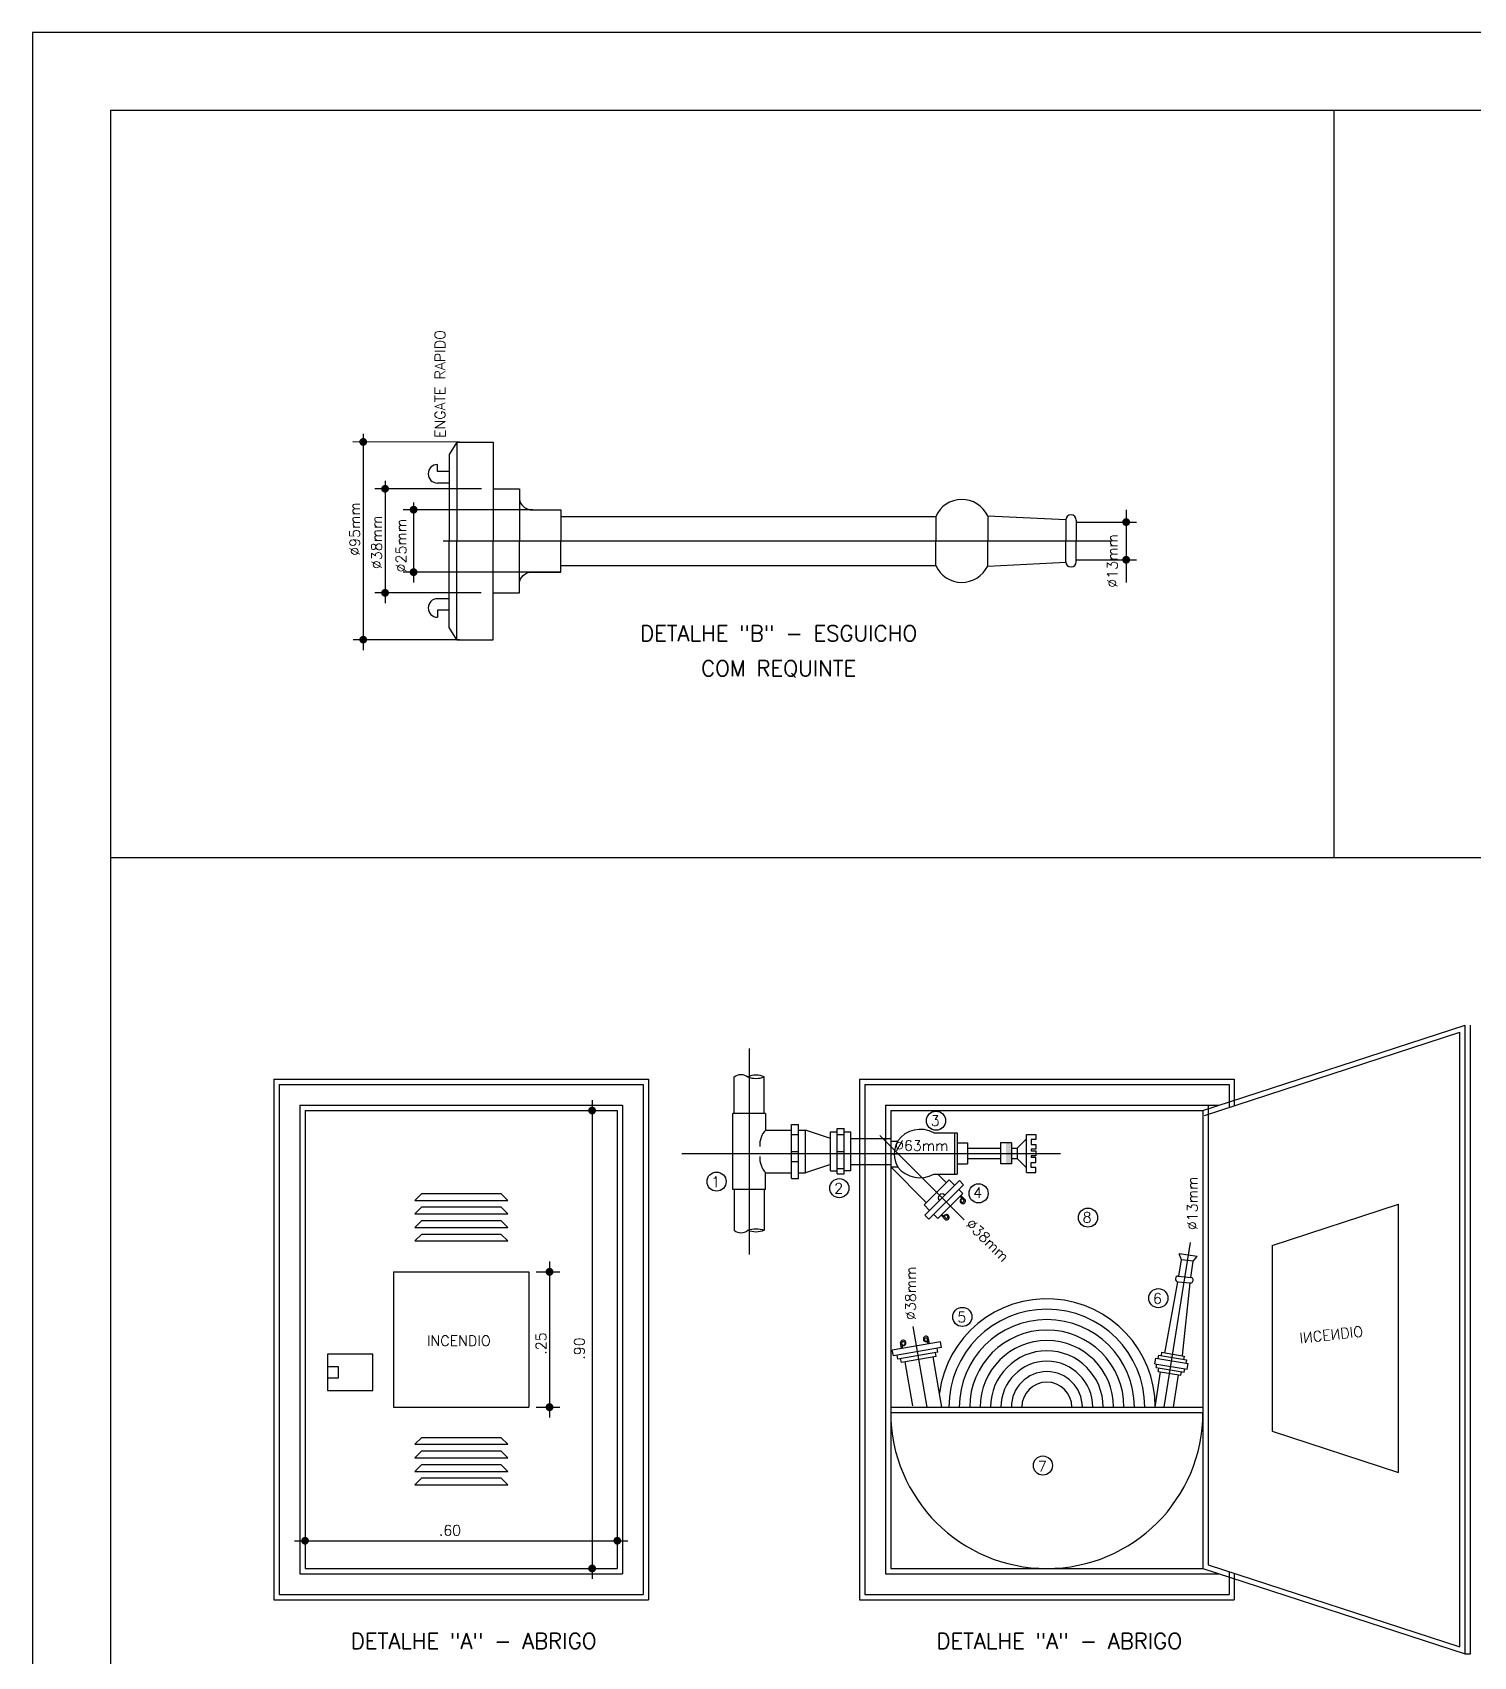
# Model space of a CAD drawing. Header units: millimetres. Extents: x 23536 to 47095, y 9984 to 20154.
# Drawn here: x 23616.88 to 23630.73, y 10070.93 to 10086.53 of the extents above; entities that cross this region are included whole.
import ezdxf
from ezdxf.enums import TextEntityAlignment as Align

# ---------------------------------------------------------------- set-up
doc = ezdxf.new("R2010")
doc.units = ezdxf.units.MM
doc.header["$LTSCALE"] = 30
doc.header["$MEASUREMENT"] = 0
for name, pattern in [('BORDER2', [0.875, 0.25, -0.125, 0.25, -0.125, 0, -0.125]), ('DASHDOT', [1, 0.5, -0.25, 0, -0.25]), ('HIDDEN', [0.375, 0.25, -0.125])]:
    doc.linetypes.add(name, pattern=pattern)
for name, color, linetype in [('CERC02', 3, 'CONTINUOUS'), ('LAYER', 3, 'CONTINUOUS'), ('LAYER03', 3, 'CONTINUOUS'), ('LAYER8', 1, 'CONTINUOUS'), ('TEXT', 2, 'CONTINUOUS'), ('TEXTO2', 3, 'CONTINUOUS')]:
    doc.layers.add(name, color=color, linetype=linetype)
doc.styles.add('ROMANS', font='romans.shx', dxfattribs={"height": 0.14})

msp = doc.modelspace()

# ---------------------------------------------------------------- linework, layer by layer
at = {"layer": 'CERC02'}
for p, q in [((23678.083, 10086.533), (23616.883, 10086.533)), ((23616.883, 10086.533), (23616.883, 10041.983))]:
    msp.add_line(p, q, dxfattribs=at)
at = {"layer": 'LAYER', "color": 8, "linetype": 'ByBlock'}
for p, q in [((23620.986, 10082.598), (23619.962, 10082.599)), ((23621.196, 10082.148), (23620.171, 10082.149)), ((23621.193, 10081.148), (23620.171, 10081.149)), ((23620.986, 10080.698), (23619.965, 10080.699))]:
    msp.add_line(p, q, dxfattribs=at)
at = {"layer": 'LAYER', "color": 8, "linetype": 'Continuous'}
for p, q in [((23620.061, 10082.678), (23620.061, 10080.599)), ((23620.271, 10082.224), (23620.271, 10081.049)), ((23620.545, 10082.018), (23620.545, 10081.248)), ((23621.69, 10081.948), (23620.445, 10081.948)), ((23626.911, 10081.829), (23627.491, 10081.829)), ((23627.391, 10081.948), (23627.391, 10081.248)), ((23621.961, 10081.348), (23620.445, 10081.348)), ((23626.911, 10081.467), (23627.491, 10081.467))]:
    msp.add_line(p, q, dxfattribs=at)
at = {"layer": 'LAYER', "color": 7, "linetype": 'Continuous'}
for p, q in [((23620.961, 10082.598), (23620.888, 10082.48)), ((23620.961, 10082.598), (23621.311, 10082.598)), ((23620.961, 10082.598), (23620.961, 10081.648)), ((23621.311, 10082.598), (23621.311, 10081.648)), ((23620.888, 10082.48), (23620.888, 10081.648)), ((23620.774, 10082.315), (23620.774, 10082.381)), ((23620.888, 10082.315), (23620.774, 10082.315)), ((23620.888, 10082.204), (23620.774, 10082.204)), ((23621.311, 10082.148), (23621.561, 10082.148)), ((23621.561, 10082.148), (23621.561, 10081.648)), ((23621.961, 10081.948), (23621.961, 10081.648)), ((23621.961, 10081.884), (23625.561, 10081.884)), ((23625.561, 10081.884), (23625.561, 10081.648)), ((23626.061, 10081.889), (23626.061, 10081.648)), ((23626.061, 10081.889), (23626.811, 10081.853)), ((23626.811, 10081.848), (23626.811, 10081.648)), ((23626.911, 10081.848), (23626.911, 10081.648)), ((23620.888, 10080.816), (23620.888, 10081.648)), ((23620.961, 10080.698), (23620.961, 10081.648)), ((23621.311, 10080.698), (23621.311, 10081.648)), ((23621.561, 10081.148), (23621.561, 10081.648)), ((23621.961, 10081.348), (23621.961, 10081.648)), ((23625.561, 10081.413), (23625.561, 10081.648)), ((23626.061, 10081.407), (23626.061, 10081.648)), ((23626.811, 10081.448), (23626.811, 10081.648)), ((23626.911, 10081.448), (23626.911, 10081.648)), ((23621.961, 10081.413), (23625.561, 10081.413)), ((23626.061, 10081.407), (23626.811, 10081.443)), ((23620.888, 10081.092), (23620.774, 10081.092)), ((23621.311, 10081.148), (23621.561, 10081.148)), ((23620.774, 10080.982), (23620.774, 10080.915)), ((23620.888, 10080.982), (23620.774, 10080.982)), ((23620.961, 10080.698), (23620.888, 10080.816)), ((23620.961, 10080.698), (23621.311, 10080.698))]:
    msp.add_line(p, q, dxfattribs=at)
at = {"layer": 'LAYER', "color": 8, "linetype": 'DASHDOT'}
msp.add_line((23620.83, 10081.648), (23627.244, 10081.648), dxfattribs=at)
at = {"layer": 'LAYER', "color": 7}
for p, q in [((23628.129, 10076.176, -5.813), (23630.648, 10076.997, -5.813)), ((23630.648, 10070.955, -5.813), (23630.648, 10076.997, -5.813)), ((23630.698, 10070.955, -5.813), (23630.698, 10076.997, -5.813)), ((23628.144, 10076.128, -5.813), (23630.598, 10076.928, -5.813)), ((23630.598, 10071.023, -5.813), (23630.598, 10076.928, -5.813)), ((23619.202, 10076.476, -5.813), (23622.802, 10076.476, -5.813)), ((23619.202, 10076.476, -5.813), (23619.202, 10071.476, -5.813)), ((23619.252, 10076.426, -5.813), (23622.752, 10076.426, -5.813)), ((23619.252, 10076.426, -5.813), (23619.252, 10071.526, -5.813)), ((23622.752, 10076.426, -5.813), (23622.752, 10071.526, -5.813)), ((23622.802, 10076.476, -5.813), (23622.802, 10071.476, -5.813)), ((23624.829, 10076.476, -5.813), (23624.829, 10071.476, -5.813)), ((23624.829, 10076.476, -5.813), (23628.429, 10076.476, -5.813)), ((23624.879, 10076.426, -5.813), (23624.879, 10071.526, -5.813)), ((23624.879, 10076.426, -5.813), (23628.379, 10076.426, -5.813)), ((23628.379, 10076.426, -5.813), (23628.379, 10076.205, -5.813)), ((23628.429, 10076.476, -5.813), (23628.429, 10076.221, -5.813)), ((23619.452, 10076.226, -5.813), (23622.552, 10076.226, -5.813)), ((23619.452, 10076.226, -5.813), (23619.452, 10071.726, -5.813)), ((23622.26, 10076.276, -5.813), (23622.26, 10071.676, -5.813)), ((23622.552, 10076.226, -5.813), (23622.552, 10071.726, -5.813)), ((23625.079, 10076.226, -5.813), (23625.079, 10071.726, -5.813)), ((23625.079, 10076.226, -5.813), (23628.282, 10076.226, -5.813)), ((23628.179, 10076.226, -5.813), (23628.179, 10071.812, -5.813)), ((23619.502, 10076.176, -5.813), (23622.502, 10076.176, -5.813)), ((23619.502, 10076.176, -5.813), (23619.502, 10071.776, -5.813)), ((23622.502, 10076.176, -5.813), (23622.502, 10071.776, -5.813)), ((23625.129, 10076.176, -5.813), (23625.129, 10071.776, -5.813)), ((23625.129, 10076.176, -5.813), (23628.129, 10076.176, -5.813)), ((23628.129, 10076.176, -5.813), (23628.129, 10071.776, -5.813)), ((23624.549, 10075.97, -5.813), (23624.615, 10075.97, -5.813)), ((23624.615, 10076.004, -5.813), (23624.681, 10076.004, -5.813)), ((23624.616, 10075.946, -5.813), (23624.681, 10075.946, -5.813)), ((23624.681, 10075.97, -5.813), (23624.747, 10075.97, -5.813)), ((23625.023, 10075.936, -5.813), (23625.835, 10075.125, -5.813)), ((23625.129, 10075.98, -5.813), (23625.129, 10075.544, -5.813)), ((23625.13, 10075.881, -5.813), (23625.195, 10075.881, -5.813)), ((23625.543, 10075.96, -5.813), (23625.766, 10075.96, -5.813)), ((23625.742, 10075.96, -5.813), (23625.742, 10075.564, -5.813)), ((23625.766, 10075.96, -5.813), (23625.766, 10075.564, -5.813)), ((23626.343, 10075.814, -5.813), (23626.432, 10075.904, -5.813)), ((23626.432, 10075.582, -5.813), (23626.432, 10075.947, -5.813)), ((23626.432, 10075.947, -5.813), (23626.524, 10075.947, -5.813)), ((23626.479, 10075.898, -5.813), (23626.479, 10075.851, -5.813)), ((23626.524, 10075.898, -5.813), (23626.479, 10075.898, -5.813)), ((23626.524, 10075.947, -5.813), (23626.524, 10075.898, -5.813)), ((23624.615, 10075.783, -5.813), (23624.681, 10075.783, -5.813)), ((23625.129, 10075.759, -5.813), (23625.195, 10075.759, -5.813)), ((23625.766, 10075.864, -5.813), (23625.866, 10075.864, -5.813)), ((23625.866, 10075.864, -5.813), (23625.866, 10075.664, -5.813)), ((23625.866, 10075.814, -5.813), (23626.185, 10075.814, -5.813)), ((23626.185, 10075.864, -5.813), (23626.185, 10075.664, -5.813)), ((23626.29, 10075.864, -5.813), (23626.185, 10075.864, -5.813)), ((23626.29, 10075.864, -5.813), (23626.29, 10075.664, -5.813)), ((23626.29, 10075.814, -5.813), (23626.343, 10075.814, -5.813)), ((23626.343, 10075.814, -5.813), (23626.343, 10075.714, -5.813)), ((23626.479, 10075.851, -5.813), (23626.524, 10075.851, -5.813)), ((23626.524, 10075.804, -5.813), (23626.479, 10075.804, -5.813)), ((23626.479, 10075.804, -5.813), (23626.479, 10075.788, -5.813)), ((23626.479, 10075.788, -5.813), (23626.524, 10075.788, -5.813)), ((23626.524, 10075.74, -5.813), (23626.479, 10075.74, -5.813)), ((23626.479, 10075.74, -5.813), (23626.479, 10075.725, -5.813)), ((23626.524, 10075.725, -5.813), (23626.479, 10075.725, -5.813)), ((23626.524, 10075.851, -5.813), (23626.524, 10075.804, -5.813)), ((23626.524, 10075.788, -5.813), (23626.524, 10075.74, -5.813)), ((23626.524, 10075.678, -5.813), (23626.524, 10075.725, -5.813)), ((23624.549, 10075.595, -5.813), (23624.615, 10075.595, -5.813)), ((23624.615, 10075.62, -5.813), (23624.681, 10075.62, -5.813)), ((23624.615, 10075.568, -5.813), (23624.681, 10075.568, -5.813)), ((23624.747, 10075.595, -5.813), (23624.681, 10075.595, -5.813)), ((23625.129, 10075.634, -5.813), (23625.471, 10075.291, -5.813)), ((23625.129, 10075.634, -5.813), (23625.195, 10075.634, -5.813)), ((23625.766, 10075.664, -5.813), (23625.866, 10075.664, -5.813)), ((23625.866, 10075.714, -5.813), (23626.185, 10075.714, -5.813)), ((23626.29, 10075.664, -5.813), (23626.185, 10075.664, -5.813)), ((23626.29, 10075.714, -5.813), (23626.343, 10075.714, -5.813)), ((23626.343, 10075.714, -5.813), (23626.432, 10075.625, -5.813)), ((23626.432, 10075.582, -5.813), (23626.524, 10075.582, -5.813)), ((23626.479, 10075.63, -5.813), (23626.479, 10075.678, -5.813)), ((23626.479, 10075.678, -5.813), (23626.524, 10075.678, -5.813)), ((23626.524, 10075.63, -5.813), (23626.479, 10075.63, -5.813)), ((23626.524, 10075.582, -5.813), (23626.524, 10075.63, -5.813)), ((23625.449, 10075.269, -5.813), (23625.69, 10075.51, -5.813)), ((23625.457, 10075.17, -5.813), (23625.79, 10075.502, -5.813)), ((23625.496, 10075.131, -5.813), (23625.828, 10075.463, -5.813)), ((23625.543, 10075.564, -5.813), (23625.766, 10075.564, -5.813)), ((23625.582, 10075.564, -5.813), (23625.663, 10075.483, -5.813)), ((23625.69, 10075.51, -5.813), (23625.744, 10075.456, -5.813)), ((23625.783, 10075.418, -5.813), (23625.822, 10075.379, -5.813)), ((23625.79, 10075.502, -5.813), (23625.828, 10075.463, -5.813)), ((23620.556, 10075.312, -5.813), (23620.623, 10075.378, -5.813)), ((23620.556, 10075.312, -5.813), (23621.449, 10075.312, -5.813)), ((23620.623, 10075.378, -5.813), (23621.382, 10075.378, -5.813)), ((23621.449, 10075.312, -5.813), (23621.382, 10075.378, -5.813)), ((23625.449, 10075.269, -5.813), (23625.503, 10075.215, -5.813)), ((23625.58, 10075.138, -5.813), (23625.822, 10075.379, -5.813)), ((23625.794, 10075.352, -5.813), (23625.834, 10075.311, -5.813)), ((23625.803, 10075.36, -5.813), (23625.845, 10075.318, -5.813)), ((23628.792, 10074.88, -5.813), (23630.008, 10075.276, -5.813)), ((23630.008, 10072.699, -5.813), (23630.008, 10075.276, -5.813)), ((23620.556, 10075.183, -5.813), (23620.623, 10075.249, -5.813)), ((23620.556, 10075.183, -5.813), (23621.449, 10075.183, -5.813)), ((23620.556, 10075.052, -5.813), (23620.623, 10075.119, -5.813)), ((23620.623, 10075.249, -5.813), (23621.382, 10075.249, -5.813)), ((23620.623, 10075.119, -5.813), (23621.382, 10075.119, -5.813)), ((23621.449, 10075.183, -5.813), (23621.382, 10075.249, -5.813)), ((23621.449, 10075.052, -5.813), (23621.382, 10075.119, -5.813)), ((23625.457, 10075.17, -5.813), (23625.496, 10075.131, -5.813)), ((23625.542, 10075.177, -5.813), (23625.58, 10075.138, -5.813)), ((23625.612, 10075.169, -5.813), (23625.655, 10075.127, -5.813)), ((23625.62, 10075.178, -5.813), (23625.661, 10075.138, -5.813)), ((23620.556, 10075.052, -5.813), (23621.449, 10075.052, -5.813)), ((23620.556, 10074.923, -5.813), (23620.623, 10074.989, -5.813)), ((23620.623, 10074.989, -5.813), (23621.382, 10074.989, -5.813)), ((23621.449, 10074.923, -5.813), (23621.382, 10074.989, -5.813)), ((23620.556, 10074.923, -5.813), (23621.449, 10074.923, -5.813)), ((23627.921, 10074.743, -5.813), (23627.899, 10074.799, -5.813)), ((23628.073, 10074.774, -5.813), (23627.899, 10074.799, -5.813)), ((23628.792, 10074.88, -5.813), (23628.792, 10073.096, -5.813)), ((23621.851, 10074.726, -5.813), (23621.851, 10073.226, -5.813)), ((23627.898, 10074.585, -5.813), (23627.921, 10074.743, -5.813)), ((23628.033, 10074.727, -5.813), (23627.921, 10074.743, -5.813)), ((23628.011, 10074.573, -5.813), (23628.033, 10074.727, -5.813)), ((23628.033, 10074.727, -5.813), (23628.073, 10074.774, -5.813)), ((23620.352, 10074.626, -5.813), (23621.652, 10074.626, -5.813)), ((23620.352, 10074.626, -5.813), (23620.352, 10073.326, -5.813)), ((23621.652, 10074.626, -5.813), (23621.652, 10073.326, -5.813)), ((23621.721, 10074.626, -5.813), (23621.951, 10074.626, -5.813)), ((23627.761, 10073.846, -5.813), (23627.888, 10074.531, -5.813)), ((23627.888, 10074.531, -5.813), (23628.005, 10074.519, -5.813)), ((23627.892, 10074.585, -5.813), (23628.009, 10074.573, -5.813)), ((23627.933, 10073.823, -5.813), (23628.005, 10074.519, -5.813)), ((23625.608, 10073.954, -5.813), (23625.144, 10073.874, -5.813)), ((23625.154, 10073.82, -5.813), (23625.144, 10073.874, -5.813)), ((23625.617, 10073.9, -5.813), (23625.154, 10073.82, -5.813)), ((23625.58, 10073.855, -5.813), (23625.197, 10073.788, -5.813)), ((23625.234, 10073.889, -5.813), (23625.224, 10073.948, -5.813)), ((23625.246, 10073.891, -5.813), (23625.237, 10073.947, -5.813)), ((23625.488, 10073.933, -5.813), (23625.478, 10073.989, -5.813)), ((23625.501, 10073.936, -5.813), (23625.49, 10073.995, -5.813)), ((23625.567, 10073.814, -5.813), (23625.56, 10073.852, -5.813)), ((23625.58, 10073.855, -5.813), (23625.574, 10073.893, -5.813)), ((23625.617, 10073.9, -5.813), (23625.608, 10073.954, -5.813)), ((23627.73, 10073.854, -5.813), (23627.726, 10073.822, -5.813)), ((23627.73, 10073.854, -5.813), (23627.947, 10073.817, -5.813)), ((23625.197, 10073.788, -5.813), (23625.19, 10073.826, -5.813)), ((23625.231, 10073.756, -5.813), (23625.224, 10073.793, -5.813)), ((23625.567, 10073.814, -5.813), (23625.231, 10073.756, -5.813)), ((23625.342, 10073.338, -5.813), (23625.268, 10073.762, -5.813)), ((23625.62, 10073.326, -5.813), (23625.536, 10073.809, -5.813)), ((23627.665, 10073.742, -5.813), (23627.677, 10073.797, -5.813)), ((23627.665, 10073.742, -5.813), (23627.976, 10073.69, -5.813)), ((23627.677, 10073.797, -5.813), (23627.988, 10073.745, -5.813)), ((23627.68, 10073.707, -5.813), (23627.686, 10073.738, -5.813)), ((23627.68, 10073.707, -5.813), (23627.949, 10073.661, -5.813)), ((23627.7, 10073.826, -5.813), (23627.696, 10073.794, -5.813)), ((23627.699, 10073.67, -5.813), (23627.706, 10073.702, -5.813)), ((23627.7, 10073.826, -5.813), (23627.969, 10073.781, -5.813)), ((23627.947, 10073.817, -5.813), (23627.943, 10073.785, -5.813)), ((23627.969, 10073.781, -5.813), (23627.965, 10073.748, -5.813)), ((23627.976, 10073.69, -5.813), (23627.988, 10073.745, -5.813)), ((23627.669, 10073.326, -5.813), (23627.722, 10073.666, -5.813)), ((23627.699, 10073.67, -5.813), (23627.916, 10073.634, -5.813)), ((23627.845, 10073.326, -5.813), (23627.893, 10073.638, -5.813)), ((23627.916, 10073.634, -5.813), (23627.923, 10073.666, -5.813)), ((23627.949, 10073.661, -5.813), (23627.955, 10073.693, -5.813)), ((23620.352, 10073.326, -5.813), (23621.652, 10073.326, -5.813)), ((23621.721, 10073.326, -5.813), (23621.951, 10073.326, -5.813)), ((23625.129, 10073.326, -5.813), (23628.129, 10073.326, -5.813)), ((23625.129, 10073.276, -5.813), (23628.129, 10073.276, -5.813)), ((23628.792, 10073.096, -5.813), (23630.008, 10072.699, -5.813)), ((23620.556, 10072.969, -5.813), (23620.623, 10073.035, -5.813)), ((23620.556, 10072.969, -5.813), (23621.449, 10072.969, -5.813)), ((23620.623, 10073.035, -5.813), (23621.382, 10073.035, -5.813)), ((23621.449, 10072.969, -5.813), (23621.382, 10073.035, -5.813)), ((23620.556, 10072.84, -5.813), (23620.623, 10072.906, -5.813)), ((23620.556, 10072.84, -5.813), (23621.449, 10072.84, -5.813)), ((23620.556, 10072.709, -5.813), (23620.623, 10072.776, -5.813)), ((23620.623, 10072.906, -5.813), (23621.382, 10072.906, -5.813)), ((23620.623, 10072.776, -5.813), (23621.382, 10072.776, -5.813)), ((23621.449, 10072.84, -5.813), (23621.382, 10072.906, -5.813)), ((23621.449, 10072.709, -5.813), (23621.382, 10072.776, -5.813)), ((23620.556, 10072.709, -5.813), (23621.449, 10072.709, -5.813)), ((23620.556, 10072.58, -5.813), (23620.623, 10072.646, -5.813)), ((23620.623, 10072.646, -5.813), (23621.382, 10072.646, -5.813)), ((23621.449, 10072.58, -5.813), (23621.382, 10072.646, -5.813)), ((23620.556, 10072.58, -5.813), (23621.449, 10072.58, -5.813)), ((23619.402, 10072.043, -5.813), (23622.602, 10072.043, -5.813)), ((23619.452, 10071.726, -5.813), (23622.552, 10071.726, -5.813)), ((23619.502, 10071.776, -5.813), (23622.502, 10071.776, -5.813)), ((23625.079, 10071.726, -5.813), (23628.282, 10071.726, -5.813)), ((23625.129, 10071.776, -5.813), (23628.129, 10071.776, -5.813)), ((23628.129, 10071.776, -5.813), (23630.648, 10070.955, -5.813)), ((23628.179, 10071.812, -5.813), (23630.598, 10071.023, -5.813)), ((23628.379, 10071.747, -5.813), (23628.379, 10071.526, -5.813)), ((23628.429, 10071.731, -5.813), (23628.429, 10071.476, -5.813)), ((23619.252, 10071.526, -5.813), (23622.752, 10071.526, -5.813)), ((23624.879, 10071.526, -5.813), (23628.379, 10071.526, -5.813)), ((23619.202, 10071.476, -5.813), (23622.802, 10071.476, -5.813)), ((23624.829, 10071.476, -5.813), (23628.429, 10071.476, -5.813)), ((23630.648, 10070.955, -5.813), (23630.698, 10070.955, -5.813))]:
    msp.add_line(p, q, dxfattribs=at)
at = {"layer": 'LAYER', "color": 8, "linetype": 'BORDER2'}
for p, q in [((23623.769, 10076.771, -5.813), (23623.769, 10074.794, -5.813)), ((23623.123, 10075.762, -5.813), (23626.761, 10075.762, -5.813)), ((23627.757, 10073.326, -5.813), (23628.009, 10074.909, -5.813)), ((23625.478, 10073.326, -5.813), (23625.344, 10074.1, -5.813))]:
    msp.add_line(p, q, dxfattribs=at)
at = {"layer": 'LAYER', "linetype": 'Continuous'}
for p, q in [((23623.625, 10076.148, -5.813), (23623.625, 10076.498, -5.813)), ((23623.913, 10076.148, -5.813), (23623.913, 10076.498, -5.813)), ((23623.611, 10075.418, -5.813), (23623.611, 10076.148, -5.813)), ((23623.927, 10076.148, -5.813), (23623.611, 10076.148, -5.813)), ((23623.927, 10076.148, -5.813), (23623.927, 10075.987, -5.813)), ((23624.177, 10075.524, -5.813), (23624.177, 10076.042, -5.813)), ((23624.243, 10075.524, -5.813), (23624.243, 10076.042, -5.813)), ((23623.927, 10075.987, -5.813), (23624.177, 10075.987, -5.813)), ((23624.243, 10075.987, -5.813), (23624.309, 10075.987, -5.813)), ((23624.309, 10075.578, -5.813), (23624.309, 10075.987, -5.813)), ((23624.549, 10075.908, -5.813), (23624.309, 10075.987, -5.813)), ((23624.549, 10075.595, -5.813), (23624.549, 10075.97, -5.813)), ((23624.615, 10075.568, -5.813), (23624.615, 10076.004, -5.813)), ((23624.681, 10075.568, -5.813), (23624.681, 10076.004, -5.813)), ((23624.747, 10075.595, -5.813), (23624.747, 10075.97, -5.813)), ((23624.747, 10075.908, -5.813), (23624.829, 10075.908, -5.813)), ((23623.927, 10075.418, -5.813), (23623.927, 10075.578, -5.813)), ((23623.927, 10075.578, -5.813), (23624.177, 10075.578, -5.813)), ((23624.243, 10075.578, -5.813), (23624.309, 10075.578, -5.813)), ((23624.549, 10075.658, -5.813), (23624.309, 10075.578, -5.813)), ((23624.747, 10075.658, -5.813), (23624.829, 10075.658, -5.813)), ((23623.927, 10075.418, -5.813), (23623.611, 10075.418, -5.813)), ((23623.625, 10075.418, -5.813), (23623.625, 10075.026, -5.813)), ((23623.913, 10075.418, -5.813), (23623.913, 10075.026, -5.813))]:
    msp.add_line(p, q, dxfattribs=at)
at = {"layer": 'LAYER', "color": 8}
for p, q in [((23624.177, 10076.042, -5.813), (23624.243, 10076.042, -5.813)), ((23624.177, 10075.946, -5.813), (23624.243, 10075.946, -5.813)), ((23624.177, 10075.783, -5.813), (23624.243, 10075.783, -5.813)), ((23624.176, 10075.687, -5.813), (23624.243, 10075.687, -5.813)), ((23624.177, 10075.524, -5.813), (23624.243, 10075.524, -5.813))]:
    msp.add_line(p, q, dxfattribs=at)
at = {"layer": 'LAYER', "color": 7, "linetype": 'HIDDEN'}
for p, q in [((23624.829, 10075.908, -5.813), (23625.129, 10075.908, -5.813)), ((23624.829, 10075.658, -5.813), (23625.129, 10075.658, -5.813))]:
    msp.add_line(p, q, dxfattribs=at)
at = {"layer": 'LAYER', "color": 8, "const_width": 0.0375}
for points in [[(23620.061, 10082.581, 1), (23620.061, 10082.618, 1)], [(23620.271, 10082.131, 1), (23620.271, 10082.168, 1)], [(23620.545, 10081.929, 1), (23620.545, 10081.967, 1)], [(23627.391, 10081.81, 1), (23627.391, 10081.848, 1)], [(23627.391, 10081.486, -1), (23627.391, 10081.448, -1)], [(23620.545, 10081.329, 1), (23620.545, 10081.367, 1)], [(23620.271, 10081.168, -1), (23620.271, 10081.131, -1)], [(23620.061, 10080.681, 1), (23620.061, 10080.718, 1)]]:
    msp.add_lwpolyline(points, format="xyb", close=True, dxfattribs=at)
at = {"layer": 'LAYER', "color": 7, "linetype": 'Continuous'}
for points in [[(23621.561, 10082.05, 0.333514), (23621.666, 10081.948), (23621.961, 10081.948)], [(23621.561, 10081.247, -0.333514), (23621.666, 10081.348), (23621.961, 10081.348)]]:
    msp.add_lwpolyline(points, format="xyb", dxfattribs=at)
at = {"layer": 'LAYER', "linetype": 'Continuous', "elevation": -5.813}
for points in [[(23623.625, 10076.498, -0.379678), (23623.755, 10076.498, 0.167208), (23623.913, 10076.498, 0.219985), (23623.755, 10076.498)], [(23623.625, 10075.026, 0.379678), (23623.755, 10075.026, -0.167208), (23623.913, 10075.026, -0.219985), (23623.755, 10075.026)]]:
    msp.add_lwpolyline(points, format="xyb", dxfattribs=at)
at = {"layer": 'LAYER', "color": 7, "const_width": 0.0375, "elevation": -5.813}
for points in [[(23622.26, 10076.157, 1), (23622.26, 10076.195, 1)], [(23621.851, 10074.607, 1), (23621.851, 10074.645, 1)], [(23621.851, 10073.307, 1), (23621.851, 10073.345, 1)], [(23619.502, 10072.024, 1), (23619.502, 10072.061, 1)], [(23622.502, 10072.024, 1), (23622.502, 10072.061, 1)], [(23622.26, 10071.757, 1), (23622.26, 10071.795, 1)]]:
    msp.add_lwpolyline(points, format="xyb", close=True, dxfattribs=at)
at = {"layer": 'LAYER', "color": 7, "elevation": -5.813}
for points in [[(23619.717, 10073.835), (23619.717, 10073.486), (23620.154, 10073.486), (23620.154, 10073.835)], [(23619.717, 10073.714), (23619.717, 10073.607), (23619.824, 10073.607), (23619.824, 10073.714)]]:
    msp.add_lwpolyline(points, close=True, dxfattribs=at)
at = {"layer": 'LAYER', "color": 7, "linetype": 'Continuous'}
for centre, radius, start, end in [((23620.774, 10082.293), 0.0888, 90, 270), ((23625.812, 10081.771), 0.275, 25.3934, 155.8088), ((23626.861, 10081.848), 0.05, 0, 180), ((23625.812, 10081.525), 0.275, 204.1912, 334.6066), ((23626.861, 10081.448), 0.05, 180, 0), ((23621.765, 10081.439), 0.231, 207.6183, 208.1235), ((23620.774, 10081.004), 0.0888, 90, 270)]:
    msp.add_arc(centre, radius, start, end, dxfattribs=at)
at = {"layer": 'LAYER', "color": 8}
for centre, start, end in [((23624.081, 10075.843, -5.813), 136.7024, 183.2145), ((23624.081, 10075.723, -5.813), 176.7855, 223.2976)]:
    msp.add_arc(centre, 0.211, start, end, dxfattribs=at)
at = {"layer": 'LAYER', "color": 7}
for centre, radius, start, end in [((23625.411, 10075.758, -5.813), 0.248, 150.0616, 209.9384), ((23625.412, 10075.731, -5.813), 0.264, 60.1815, 145.1629), ((23625.41, 10075.804, -5.813), 0.274, 218.4766, 299.0239), ((23625.623, 10075.336, -5.813), 0.038, 45, 225), ((23625.822, 10075.307, -5.813), 0.026, 107.9166, 24.1089), ((23625.817, 10075.311, -5.813), 0.017, 88.5917, 1.4654), ((23625.665, 10075.151, -5.813), 0.026, 246.5298, 162.7222), ((23625.661, 10075.155, -5.813), 0.017, 269.1733, 182.0471), ((23627.891, 10074.558, -5.813), 0.0274, 87.2136, 264.9655), ((23628.007, 10074.546, -5.813), 0.0274, 264.5684, 87.2828), ((23626.629, 10073.326, -5.813), 1.041, 0, 172.6621), ((23626.629, 10073.326, -5.813), 0.941, 0, 180), ((23626.629, 10073.326, -5.813), 0.841, 0, 180), ((23625.468, 10073.981, -5.813), 0.026, 31.3964, 307.5887), ((23626.629, 10073.326, -5.813), 0.741, 0, 180), ((23625.249, 10073.943, -5.813), 0.026, 252.7831, 168.9755), ((23625.251, 10073.938, -5.813), 0.017, 233.4583, 146.332), ((23625.468, 10073.976, -5.813), 0.017, 54.0399, 326.9136), ((23626.629, 10073.326, -5.813), 0.641, 0, 180), ((23626.629, 10073.326, -5.813), 0.541, 0, 180), ((23626.629, 10073.326, -5.813), 0.441, 0, 180), ((23626.629, 10073.326, -5.813), 0.341, 0, 180), ((23626.629, 10073.326, -5.813), 0.241, 0, 180), ((23626.629, 10073.276, -5.813), 1.5, 180, 0)]:
    msp.add_arc(centre, radius, start, end, dxfattribs=at)
msp.add_solid([(23626.235, 10075.864, -5.813), (23626.29, 10075.864, -5.813), (23626.235, 10075.664, -5.813), (23626.29, 10075.664, -5.813)], dxfattribs=at)
at = {"layer": 'LAYER8'}
for p, q in [((23677.333, 10085.783), (23617.633, 10085.783)), ((23617.633, 10085.783), (23617.633, 10042.733)), ((23641.143, 10085.783), (23617.633, 10085.783)), ((23629.388, 10078.605), (23629.388, 10085.783)), ((23632.096, 10078.605), (23617.633, 10078.605))]:
    msp.add_line(p, q, dxfattribs=at)
at = {"layer": 'TEXTO2'}
for centre in [(23625.564, 10076.078, 0.058), (23623.456, 10075.493, 0.058), (23624.635, 10075.43, 0.058), (23625.973, 10075.38, 0.058), (23627.024, 10075.147, 0.058), (23627.7, 10074.373, 0.058), (23625.817, 10074.193, 0.058), (23626.591, 10072.765, 0.058)]:
    msp.add_circle(centre, 0.0919, dxfattribs=at)

# ---------------------------------------------------------------- texts
at = {"layer": 'LAYER03', "linetype": 'Continuous', "style": 'ROMANS'}
for s, rotation, p in [('ENGATE RAPIDO', 90.1, (23620.85, 10082.637)), ('%%c95mm', 90.1, (23620.03, 10081.505)), ('%%c38mm', 90.1, (23620.24, 10081.377)), ('%%c25mm', 90.1, (23620.474, 10081.346)), ('%%c13mm', 90.1, (23627.308, 10081.199)), ('%%C13mm', 90, (23628.077, 10075.026, -5.813)), ('%%C38mm', 315, (23625.843, 10075.077, -5.813)), ('%%C38mm', 90, (23625.37, 10074.163, -5.813)), ('.25', 90, (23621.82, 10073.83, -5.813)), ('.90', 90, (23622.187, 10073.782, -5.813))]:
    msp.add_text(s, height=0.1, rotation=rotation, dxfattribs=at).set_placement(p)
for s, p in [('%%C63mm', (23625.17, 10075.789, -5.813)), ('INCENDIO', (23620.673, 10073.914, -5.813))]:
    msp.add_text(s, height=0.1, dxfattribs=at).set_placement(p)
at = {"layer": 'LAYER03', "linetype": 'Continuous', "extrusion": (0, 0, -1), "style": 'ROMANS'}
msp.add_text('INCENDIO', height=0.1, rotation=173.7834, dxfattribs=at).set_placement((-23629.051, 10074.039, 5.813))
at = {"layer": 'LAYER03', "color": 7, "linetype": 'Continuous', "style": 'ROMANS'}
msp.add_text('.60', height=0.1, dxfattribs=at).set_placement((23620.787, 10072.093, -5.813))
at = {"layer": 'TEXT', "style": 'ROMANS'}
for s, p in [('DETALHE "B" - ESGUICHO', (23624.052, 10080.685)), ('COM REQUINTE', (23624.052, 10080.349)), ('DETALHE "A" - ABRIGO', (23621.122, 10071.004, -5.813)), ('DETALHE "A" - ABRIGO', (23626.748, 10071.004, -5.813))]:
    msp.add_text(s, height=0.15, dxfattribs=at).set_placement(p, align=Align.CENTER)
at = {"layer": 'TEXTO2', "style": 'ROMANS'}
for s, p in [('3', (23625.513, 10076.028, 0.058)), ('1', (23623.405, 10075.441, 0.058)), ('2', (23624.586, 10075.379, 0.058)), ('4', (23625.922, 10075.336, 0.058)), ('8', (23626.972, 10075.099, 0.058)), ('6', (23627.649, 10074.32, 0.058)), ('5', (23625.769, 10074.141, 0.058)), ('7', (23626.542, 10072.708, 0.058))]:
    msp.add_text(s, height=0.1, dxfattribs=at).set_placement(p)

doc.saveas('drawing.dxf')
